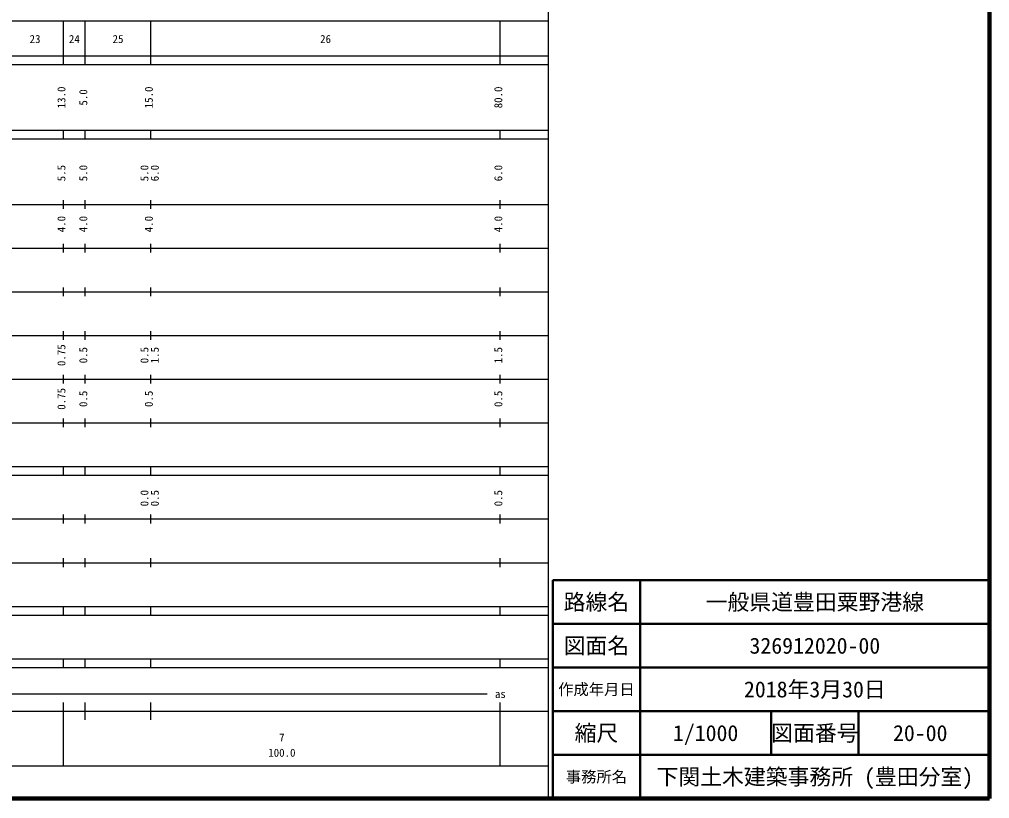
# Model space of a CAD drawing. Units: millimetres on the paper, enlarged 1000 times. Extents: x 40000 to 680000, y 20000 to 380000.
# Drawn here: x 457919 to 680000, y 20000 to 198357 of the extents above; entities that cross this region are included whole.
import ezdxf
from ezdxf.enums import TextEntityAlignment as Align

# ---------------------------------------------------------------- set-up
doc = ezdxf.new("R2010")
doc.units = ezdxf.units.MM
doc.header["$LTSCALE"] = 1000
for name, color, linetype, lineweight in [('M-TTL', 2, 'Continuous', 140), ('M-TTL-BAND', 7, 'Continuous', 25), ('M-TTL-FRAM', 2, 'Continuous', 50), ('M-TTL-LINE', 7, 'Continuous', 50)]:
    doc.layers.add(name, color=color, linetype=linetype, lineweight=lineweight)
doc.layers.add('M-TTL-TXT', color=7, linetype='Continuous')
doc.styles.add('ＭＳ ゴシック', font='')
doc.styles.get('ＭＳ ゴシック').set_extended_font_data('MS Gothic')

msp = doc.modelspace()

# ---------------------------------------------------------------- linework, layer by layer
at = {"layer": 'M-TTL'}
for p, q in [((680000, 20000), (680000, 380000)), ((40000, 20000), (680000, 20000))]:
    msp.add_line(p, q, dxfattribs=at)
at = {"layer": 'M-TTL-BAND'}
for p, q in [((579000, 20000), (579000, 370000)), ((68000, 198000), (579000, 198000)), ((468000, 188000), (468000, 198000)), ((473000, 188000), (473000, 198000)), ((488000, 188000), (488000, 198000)), ((568000, 188000), (568000, 198000)), ((40000, 190000), (579000, 190000)), ((40000, 188000), (579000, 188000)), ((40000, 173000), (579000, 173000)), ((468000, 171000), (468000, 173000)), ((473000, 171000), (473000, 173000)), ((488000, 171000), (488000, 173000)), ((568000, 171000), (568000, 173000)), ((40000, 171000), (579000, 171000)), ((40000, 156000), (579000, 156000)), ((468000, 155000), (468000, 157000)), ((473000, 155000), (473000, 157000)), ((488000, 155000), (488000, 157000)), ((568000, 155000), (568000, 157000)), ((468000, 145000), (468000, 147000)), ((473000, 145000), (473000, 147000)), ((488000, 145000), (488000, 147000)), ((568000, 145000), (568000, 147000)), ((46000, 146000), (579000, 146000)), ((52000, 136000), (579000, 136000)), ((468000, 135000), (468000, 137000)), ((473000, 135000), (473000, 137000)), ((488000, 135000), (488000, 137000)), ((568000, 135000), (568000, 137000)), ((468000, 125000), (468000, 127000)), ((473000, 125000), (473000, 127000)), ((488000, 125000), (488000, 127000)), ((568000, 125000), (568000, 127000)), ((46000, 126000), (579000, 126000)), ((52000, 116000), (579000, 116000)), ((468000, 115000), (468000, 117000)), ((473000, 115000), (473000, 117000)), ((488000, 115000), (488000, 117000)), ((568000, 115000), (568000, 117000)), ((468000, 105000), (468000, 107000)), ((473000, 105000), (473000, 107000)), ((488000, 105000), (488000, 107000)), ((568000, 105000), (568000, 107000)), ((46000, 106000), (579000, 106000)), ((40000, 96000), (579000, 96000)), ((468000, 94000), (468000, 96000)), ((473000, 94000), (473000, 96000)), ((488000, 94000), (488000, 96000)), ((568000, 94000), (568000, 96000)), ((40000, 94000), (579000, 94000)), ((468000, 83000), (468000, 85000)), ((473000, 83000), (473000, 85000)), ((488000, 83000), (488000, 85000)), ((568000, 83000), (568000, 85000)), ((49000, 84000), (579000, 84000)), ((40000, 74000), (579000, 74000)), ((468000, 73000), (468000, 75000)), ((473000, 73000), (473000, 75000)), ((488000, 73000), (488000, 75000)), ((568000, 73000), (568000, 75000)), ((40000, 64000), (579000, 64000)), ((468000, 62000), (468000, 64000)), ((473000, 62000), (473000, 64000)), ((488000, 62000), (488000, 64000)), ((568000, 62000), (568000, 64000)), ((40000, 62000), (579000, 62000)), ((40000, 52000), (579000, 52000)), ((468000, 50000), (468000, 52000)), ((473000, 50000), (473000, 52000)), ((488000, 50000), (488000, 52000)), ((568000, 50000), (568000, 52000)), ((40000, 50000), (579000, 50000)), ((71000, 44000), (565000, 44000)), ((40000, 40000), (579000, 40000)), ((468000, 27500), (468000, 42000)), ((473000, 38000), (473000, 42000)), ((488000, 38000), (488000, 42000)), ((568000, 27500), (568000, 42000)), ((68000, 27500), (579000, 27500))]:
    msp.add_line(p, q, dxfattribs=at)
at = {"layer": 'M-TTL-FRAM'}
for p, q in [((680000, 70000), (580000, 70000)), ((580000, 70000), (580000, 20000))]:
    msp.add_line(p, q, dxfattribs=at)
at = {"layer": 'M-TTL-LINE'}
for p, q in [((600000, 70000), (600000, 20000)), ((680000, 60000), (580000, 60000)), ((680000, 50000), (580000, 50000)), ((680000, 40000), (580000, 40000)), ((630000, 40000), (630000, 30000)), ((650000, 40000), (650000, 30000)), ((680000, 30000), (580000, 30000))]:
    msp.add_line(p, q, dxfattribs=at)

# ---------------------------------------------------------------- texts
at = {"layer": 'M-TTL-BAND', "style": 'ＭＳ ゴシック'}
for s, p in [('23', (461500, 192405)), ('24', (470500, 192405)), ('25', (480500, 192405)), ('26', (528000, 192405)), ('as', (568000, 42500)), ('7', (518000, 32523)), ('100.0', (518000, 29033))]:
    msp.add_text(s, height=1833, dxfattribs=at).set_placement(p, align=Align.BOTTOM_CENTER)
for s, p in [('13.0', (469000, 180500)), ('5.0', (474000, 180500)), ('15.0', (489000, 180500)), ('80.0', (569000, 180500)), ('5.5', (469000, 163174)), ('5.0', (474000, 163174)), ('5.0', (488000, 163174)), ('6.0', (490370, 163174)), ('6.0', (569000, 163174)), ('4.0', (469000, 151500)), ('4.0', (474000, 151500)), ('4.0', (489000, 151500)), ('4.0', (569000, 151500)), ('0.75', (469000, 121500)), ('0.5', (474000, 121500)), ('0.5', (488000, 121500)), ('1.5', (490370, 121500)), ('1.5', (569000, 121500)), ('0.75', (469000, 111500)), ('0.5', (474000, 111500)), ('0.5', (489000, 111500)), ('0.5', (569000, 111500)), ('0.0', (488000, 88764)), ('0.5', (490370, 88764)), ('0.5', (569000, 88764))]:
    msp.add_text(s, height=1833, rotation=90, dxfattribs=at).set_placement(p, align=Align.BOTTOM_CENTER)
at = {"layer": 'M-TTL-TXT', "style": 'ＭＳ ゴシック'}
for s, height, p in [('路線名', 3666, (590000, 65000)), ('路線名', 3666, (590000, 65000)), ('一般県道豊田粟野港線', 3666, (640000, 65000)), ('図面名', 3666, (590000, 55000)), ('図面名', 3666, (590000, 55000)), ('326912020-00', 3666, (640000, 55000)), ('作成年月日', 2566, (590000, 45000)), ('作成年月日', 2566, (590000, 45000)), ('2018年3月30日', 3666, (640000, 45000)), ('縮尺', 3666, (590000, 35000)), ('縮尺', 3666, (590000, 35000)), ('1/1000', 3666, (615000, 35000)), ('図面番号', 3666, (640000, 35000)), ('図面番号', 3666, (640000, 35000)), ('20-00', 3666, (664125, 35000)), ('事務所名', 2566, (590000, 25000)), ('事務所名', 2566, (590000, 25000)), ('下関土木建築事務所 (豊田分室)', 3666, (640000, 25000))]:
    msp.add_text(s, height=height, dxfattribs=at).set_placement(p, align=Align.MIDDLE_CENTER)

doc.saveas('drawing.dxf')
